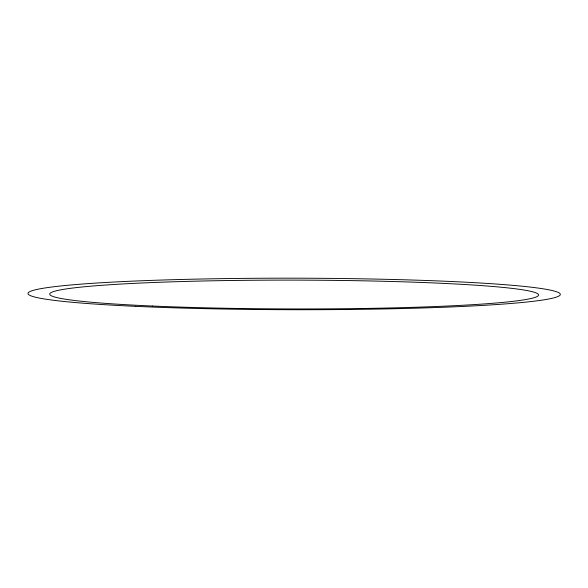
<?xml version="1.0" encoding="UTF-8"?>
<svg xmlns="http://www.w3.org/2000/svg" width="588" height="588" viewBox="0 0 588 588"><rect width="100%" height="100%" fill="white"/><g stroke="black" fill="none" stroke-linecap="round" stroke-linejoin="round"><path stroke-width="0.88" d="M135.784 306.348A266.166 15.766 0.1 0 0 558.6 296.198A266.166 15.766 0.1 0 0 188.079 279.307A266.166 15.766 0.1 0 0 135.784 306.348M152.512 306.032A244.424 14.413 0.1 0 0 537.483 296.315A244.424 14.413 0.1 0 0 192.46 281.248A244.424 14.413 0.1 0 0 152.512 306.032"/></g></svg>
